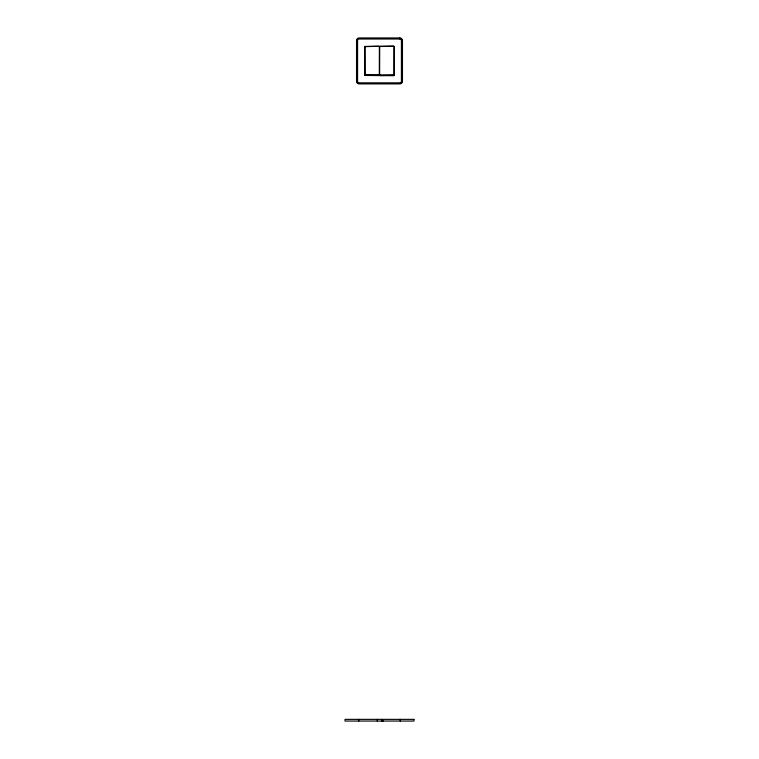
<?xml version="1.0" encoding="UTF-8"?>
<svg xmlns="http://www.w3.org/2000/svg" width="759" height="759" viewBox="0 0 759 759"><rect width="100%" height="100%" fill="white"/><g stroke="black" fill="none" stroke-linecap="round" stroke-linejoin="round"><path stroke-width="1.14" d="M364.785 46.403L393.76 46.138L394.291 46.66L394.291 75.179L393.76 75.71L364.785 75.445L364.709 46.66L378.836 46.261L379.367 46.783L379.301 75.302L365.051 75.302M379.301 74.932L365.051 74.932L364.975 46.783M393.949 75.302L380.164 75.558L379.633 74.667L379.699 46.517L393.494 46.261L394.025 46.783L393.949 74.932L379.699 74.932M378.38 74.913L380.62 74.913M381.426 720.633L383.352 721.05M400.23 719.361L400.23 721.05M381.692 719.361L381.692 721.05M377.308 719.361L377.308 721.05M358.77 719.361L358.77 721.05M401.663 82.314A2.116 2.116 0 0 1 401.321 82.75M400.885 83.082A2.116 2.116 0 0 1 399.832 83.367M401.872 81.801A2.116 2.116 0 0 0 401.947 81.251L401.947 40.588A2.116 2.116 0 0 0 401.872 40.047M359.168 83.367A2.116 2.116 0 0 1 358.115 83.082M357.679 82.75A2.116 2.116 0 0 1 357.337 82.314M357.128 81.801A2.116 2.116 0 0 1 357.053 81.251L357.053 40.588A2.116 2.116 0 0 1 357.128 40.047M399.832 37.95L359.168 37.95A2.638 2.638 0 0 0 356.531 40.588L356.531 81.251A2.638 2.638 0 0 0 359.168 83.898L399.832 83.898A2.638 2.638 0 0 0 402.469 81.251L402.469 40.588A2.638 2.638 0 0 0 399.832 37.95M399.832 39.003L359.168 39.003A1.584 1.584 0 0 0 357.584 40.588L357.584 81.251A1.584 1.584 0 0 0 359.168 82.835L399.832 82.835A1.584 1.584 0 0 0 401.416 81.251L401.416 40.588A1.584 1.584 0 0 0 399.832 39.003M413.959 719.361L345.041 719.361L345.041 721.05L413.959 721.05L413.959 719.361"/></g></svg>
